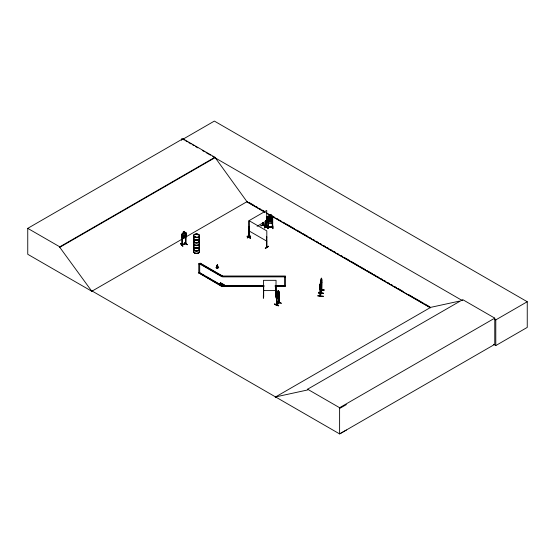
<?xml version="1.0" encoding="UTF-8"?>
<svg xmlns="http://www.w3.org/2000/svg" width="555" height="555" viewBox="0 0 555 555"><rect width="100%" height="100%" fill="white"/><g stroke="black" fill="none" stroke-linecap="round" stroke-linejoin="round"><path stroke-width="0.83" d="M268.051 218.92L268.551 218.441L272.151 218.469L272.699 218.913L271.097 218.531L271.874 218.927L271.874 221.285L271.097 222.291L269.654 222.277L268.884 221.265L268.884 218.906L269.654 218.49L268.571 218.51M268.051 222.305L268.53 223.568L272.165 223.561L272.699 222.312M268.544 218.469L268.107 218.934M269.605 217.185L271.152 217.199L271.152 218.462M272.165 223.589L272.644 222.298M217.227 266.379C216.804 262.217 219.551 269.633 216.596 267.815L217.206 265.047L216.936 266.442M268.058 219.787L268.537 221.05L272.165 221.098L272.699 219.822M267.899 228.667L268.003 225.94M264.575 227.987L267.739 225.767L267.926 228.715L268.003 225.802M268.46 217.047L268.03 217.137L268.46 217.047L268.502 227.411L267.996 226.919M268.107 216.415L268.551 215.923L272.151 215.971L272.699 216.457L272.692 227.467L272.602 226.967L268.46 226.919M272.151 215.971L272.644 216.471M272.227 217.095L272.651 217.102L272.227 217.095L272.269 227.488L272.227 226.988M267.996 227.044L272.651 226.995M272.762 225.843L272.907 228.785L272.782 225.864M317.751 295.905C326.895 296.308 324.065 296.668 317.786 295.773M318.646 292.249L323.239 292.922M320.138 286.879L320.284 287.448L320.568 281.503L320.138 284.521L320.193 296.03L320.048 284.965M321.144 282.96L321.414 279.782L321.123 293.394L320.207 296.002L320.561 283.265L320.284 286.435M216.929 267.975L217.144 265.117L216.443 267.579M184.662 233.155L183.372 233.516M185.925 243.201L181.887 244.991L181.95 233.926L183.379 233.058L182.692 233.731L182.692 236.09L183.372 236.888L184.635 236.486L185.315 235.258L185.315 232.899L184.655 232.607M321.414 279.359L321.144 283.966L320.839 283.341L320.991 293.657L320.846 281.475L321.477 278.027L321.463 279.366M320.887 281.496L320.943 280.733M276.855 298.264L276.563 297.265L276.855 298.264L278.867 296.502L279.144 295.038M216.596 267.815L217.172 265.151M274.683 304.022C283.397 306.485 275.544 306.159 274.704 303.994M278.506 305.812L274.683 304.168L278.652 305.694M194.548 236.68L195.381 236.742L194.548 236.805M194.673 236.791L195.395 236.853M195.277 236.659L194.729 236.791L195.166 236.957M198.184 234.682L198.024 234.814M198.107 234.765L198.371 234.786M247.1 236.416C257.714 242.119 240.142 231.969 250.465 238.317M250.617 238.046L247.266 236.139M181.991 237.29L182.394 238.47L185.599 237.443L186.036 236.041M185.571 237.45L186.064 236.041L186.036 232.649M321.192 278.978L321.366 278.45L321.192 279.401M320.332 282.46L320.624 281.51L320.561 282.842M321.477 279.29L321.671 278.693L321.65 290.092M320.332 282.883L320.512 282.356M320.943 280.761L321.671 278.693L321.685 290.154M320.089 284.243L320.818 282.176M320.901 282.238L320.859 282.342M321.935 279.637L321.692 290.126M319.555 289.537L324.224 289.974L319.59 289.446M321.165 285.152L321.768 282.252L320.991 285.839M318.695 293.089L323.371 293.456L318.736 292.929M320.089 284.216L320.082 289.322L320.818 287.24M320.859 292.096C321.095 293.366 322.781 286.151 320.859 292.513M320.006 295.954L320.284 295.385M320.825 293.581L320.929 292.964M320.048 295.988L320.901 293.345L320.193 295.655M321.935 289.904L321.054 292.547M321.525 282.627L321.588 279.463L321.352 281.343C320.97 278.374 321.074 287.976 321.345 281.919L321.505 282.661M182.775 246.184L180.659 243.735M180.666 243.569L182.963 246.115L180.666 243.714M220.203 284.687L220.543 283.855L221.965 283.459L220.543 283.64L220.203 284.687L220.21 283.661L219.94 284.535M220.259 283.702L218.816 283.889L220.259 283.702L220.599 282.668L220.862 283.036L220.599 282.668M222.756 283.917L222.756 284.923M220.862 282.821L220.592 283.674L221.965 283.459M222.368 285.936L222.375 285.124M222.756 284.715L224.13 284.916L222.708 285.103L223.027 284.07M278.881 291.437L276.563 293.873L276.605 304.924L279.338 302.711L279.297 292.457L278.929 292.61L279.068 302.926L279.103 291.632L278.256 291.93M264.367 223.998L260.878 225.864L264.353 223.998M250.68 236.083L247.211 237.963L250.527 236.028M263.5 296.807L263.5 296.446M248.987 236.777L249.486 236.909L249.167 236.714M249.355 226.842L248.938 226.953L249.355 226.842L249.327 237.353L249.431 236.86M266.976 246.989C265.713 246.462 267.857 247.461 266.594 247.162M263.042 224.886C262.175 223.686 263.341 227.446 263.008 222.673M263.042 225.261L263.125 222.611M265.97 220.966L266.005 226.974C266.275 226.058 264.277 225.913 262.876 224.636M265.63 226.773L265.783 220.724M266.504 226.842L266.879 226.627L266.504 226.946M266.844 227.03L266.726 216.686L266.393 227.148L266.872 227.037L266.393 227.148L266.761 226.933L266.726 210.449L248.938 220.717L249.049 237.186M276.848 304.32L277.014 304.383M278.27 292.013L278.256 290.667L277.41 291.41L277.014 293.491L277.014 304.757M270.361 217.553L271.673 216.415L270.694 217.858L271.714 219.364L270.361 218.115L269.043 219.329L270.056 217.838L269.085 216.381L270.417 217.692M275.842 286.664L275.863 296.96L276.05 280.33L263.479 280.33L263.5 296.96L263.5 296.432M275.842 286.574L276.078 296.835M267.982 227.307L272.637 227.363M268.551 215.923L268.058 216.401L267.996 227.418M266.823 226.676L266.504 227.217L266.844 216.755M276.903 293.179L277.479 292.707L277.479 291.444M276.869 294.427L276.744 304.979L276.744 304.605M279.297 292.457L278.929 292.61M277.417 301.781L281.232 303.203M276.772 304.605L279.137 302.669M276.792 304.952L279.338 302.336M281.364 303.273L277.306 301.871M182.262 244.38L181.804 244.908L185.925 243.576M181.88 244.866L182.262 244.755M218.115 267.496L217.22 265.179M249.146 226.822L249.452 226.995L249.035 226.891M265.325 225.899L268.495 227.71M248.938 237.221L249.237 226.78M249.486 237.013L249.049 237.311L249.035 220.647L266.816 230.915L266.809 247.447L266.629 236.916M249.334 237.332L249.216 237.089M265.186 225.954L268.662 227.8M266.934 237.089L266.511 236.985M268.571 246.233L265.255 248.376L268.592 246.26M265.283 248.362L268.613 246.441M92.213 291.077L91.853 291.292L27.75 254.28L27.75 228.348L182.9 138.771L214.931 157.259L246.961 201.687L264.922 212.059M182.9 138.771L182.9 139.249L214.362 121.087L527.25 301.733L527.25 327.401L495.788 345.564L493.541 344.26M27.75 228.348L59.78 246.836L214.931 157.259M346.403 430.042L339.611 433.913L92.172 291.056L91.804 291.264L59.78 247.315L214.931 157.738M91.804 291.264L247.322 201.479M257.09 226.274L266.726 220.717M260.878 225.871L264.215 223.942M275.148 286.325L285.45 286.325L285.45 276.022L222.569 276.022L200.341 263.188L198.773 263.563L198.773 272.956L199.689 272.956L204.136 275.523M199.689 263.882L200.341 263.507L222.569 276.341L221.924 276.716L199.689 263.882L198.773 263.882M265.637 226.495L263.16 224.928M264.416 227.703L267.753 225.795M264.43 227.883L268.037 225.996M212.287 280.233L221.924 285.79L221.272 286.165L199.044 273.011L199.689 272.637L221.924 285.471L263.986 285.471M199.044 273.331L199.689 272.956L199.689 263.563L221.924 276.397L222.569 276.022L222.569 276.876L285.45 276.876M215.798 267.607L217.227 268.426L218.76 267.607M199.044 273.011L221.272 285.846L221.924 285.471L221.924 286.325L263.986 286.325M279.116 302.912L279.075 291.673M275.197 397.144L430.715 307.352L459.367 301.122M275.558 396.929L307.588 389.964L307.588 389.221L462.738 299.644L494.769 318.133L494.769 344.336L339.611 433.913L339.611 407.71L494.769 318.133M462.738 300.387L462.377 300.602L212.697 156.448M494.304 319.035L495.788 319.895L527.25 301.733M339.611 408.459L346.403 404.588M182.304 244.852L182.304 234.585L181.853 234.626L182.22 234.501L182.345 244.575M185.536 243.312L186.001 243.659L181.984 244.97M185.536 243.687L185.613 243.423M185.509 233.44L185.96 233.405L185.509 233.44L185.467 243.721M185.044 242.355L187.153 244.762M182.262 244.491L185.467 243.458M184.85 242.382L187.34 244.734L185.023 242.334M183.303 233.038L183.303 231.775L184.655 231.345L183.303 231.775L183.379 238.157M184.614 232.67L185.585 232.351C186.896 232.545 182.838 232.538 182.422 233.398M183.372 235.875L184.635 235.473M263.68 296.939L263.687 286.567M185.883 233.322L185.641 243.791M221.965 283.667L219.072 284.035L220.21 283.876M224.13 284.916L221.237 285.284M222.423 284.736L220.98 285.138M224.13 284.708L222.708 284.888L222.097 285.783M265.949 226.953L262.952 225.233M263.327 295.496L263.458 298.035M263.327 298.25L263.445 295.524M276.078 295.309L276.217 298.243L276.085 295.329M198.773 272.637L199.689 272.637M222.569 276.55L285.45 276.55M275.148 285.471L285.45 285.471M221.924 286.005L263.986 286.005M275.148 286.005L285.45 286.005M263.479 290.598L276.05 290.598M269.654 217.255L271.097 217.269M272.13 221.029L268.571 220.98L268.107 219.752M268.079 227.418L272.644 227.467M321.13 278.901L320.991 282.606M320.915 285.735L320.769 287.261M319.985 288.364L320.082 289.322M318.702 293.019L323.336 293.539M276.043 296.828L275.814 296.668M185.592 243.791L185.592 233.523M279.04 302.683L277.028 304.459M271.097 216.034L271.874 216.464L271.874 218.823L271.097 219.822L269.654 219.801L268.884 218.781L268.884 216.422L269.654 216.013C268.363 214.043 272.359 214.057 271.097 215.999L271.097 214.771M182.9 139.249L184.392 140.11M185.883 140.97L187.375 141.83M188.86 142.691L191.093 143.981M192.585 144.841L194.077 145.701M195.568 146.562L197.802 147.852M202.27 150.433L204.504 151.723M205.995 152.583L210.463 155.157M248.82 202.339L254.058 205.364M255.557 206.231L257.804 207.528M259.296 208.389L260.795 209.256M262.293 210.116L264.541 211.413M272.776 216.173L274.267 217.033M276.515 218.33L278.013 219.197M279.512 220.057L281.003 220.925M283.251 222.222L284.75 223.082M286.248 223.949L294.483 228.702M296.724 229.999L301.219 232.594M302.711 233.454L307.956 236.479M309.447 237.346L311.695 238.643M313.193 239.503L314.692 240.37M316.19 241.238L318.431 242.528M319.93 243.395L321.428 244.262M323.669 245.553L325.168 246.42M326.666 247.287L328.914 248.584M330.412 249.445L331.904 250.312M333.402 251.172L335.65 252.47M337.149 253.337L338.64 254.197M340.888 255.494L342.386 256.361M343.885 257.222L349.123 260.246M350.621 261.114L358.856 265.866M360.348 266.733L365.592 269.758M367.084 270.618L372.329 273.65M373.82 274.51L376.068 275.807M377.567 276.674L379.065 277.535M380.563 278.402L382.804 279.699M384.303 280.559L385.801 281.427M388.042 282.724L389.541 283.584M391.039 284.451L392.538 285.312M394.785 286.609L396.277 287.476M397.775 288.336L403.013 291.368M408.258 294.393L412.747 296.981M414.245 297.848L423.229 303.03M424.721 303.897L429.965 306.922M266.421 212.926L430.347 307.567M246.469 201.618L265.248 212.461M267.496 213.758L269.751 215.062M271.256 215.93L430.458 307.845M249.035 230.915L266.816 241.182M205.621 276.383L210.81 279.373M307.588 389.221L339.611 407.71M262.723 225.101L262.709 222.5M181.95 237.311L181.991 233.926M277.014 295.85L277.438 296.481L278.652 294.4L278.256 290.667M217.4 265.137L218.039 267.739M217.761 267.933L217.359 265.172L217.352 268.023M217.338 265.04L217.532 266.414M495.788 319.895L495.788 345.564M324.175 290.126L319.548 289.613M284.528 276.55L284.528 285.79M268.107 216.388L268.107 222.298M266.088 220.897L266.123 226.905L262.82 225.004L262.82 222.437M265.672 220.793L265.672 226.822M249.452 226.995L249.368 237.346M185.967 232.656L185.939 243.714M184.655 231.345L184.662 237.741M181.645 138.674L181.645 140.373M59.78 246.836L59.78 247.315M199.099 240.301A2.983 1.72 0 0 1 196.519 242.882A2.983 1.72 0 0 1 193.931 240.301M199.065 240.481A2.942 1.7 0 0 1 196.519 243.028A2.942 1.7 0 0 1 193.966 240.481M199.044 242.695A2.921 1.686 0 0 1 196.519 245.227A2.921 1.686 0 0 1 193.986 242.695M199.065 242.854A2.942 1.7 0 0 1 196.519 245.4A2.942 1.7 0 0 1 193.966 242.854M199.099 237.471A2.983 1.72 0 0 1 196.519 240.051A2.983 1.72 0 0 1 193.931 237.471M194.41 237.11A2.983 1.72 0 0 1 195.742 236.666M199.065 240.003A2.942 1.7 0 0 1 196.519 242.549A2.942 1.7 0 0 1 193.966 240.003M199.065 237.644A2.942 1.7 0 0 1 196.519 240.19A2.942 1.7 0 0 1 193.966 237.644M194.437 237.29A2.942 1.7 0 0 1 195.755 236.853M199.099 240.155A2.983 1.72 0 0 1 196.519 242.736A2.983 1.72 0 0 1 193.931 240.155M199.099 237.325A2.983 1.72 0 0 1 196.519 239.906A2.983 1.72 0 0 1 193.931 237.325M194.41 236.964A2.983 1.72 0 0 1 195.742 236.52M199.065 237.172A2.942 1.7 0 0 1 196.519 239.718A2.942 1.7 0 0 1 193.966 237.172M194.437 236.819A2.942 1.7 0 0 1 195.755 236.381M199.099 248.376A2.983 1.72 0 0 1 196.519 250.957A2.983 1.72 0 0 1 193.931 248.376M199.065 242.965A2.948 1.7 0 0 1 196.519 245.518A2.948 1.7 0 0 1 193.966 242.965M199.065 248.557A2.942 1.7 0 0 1 196.519 251.103A2.942 1.7 0 0 1 193.966 248.557M199.044 250.77A2.921 1.686 0 0 1 196.519 253.302A2.921 1.686 0 0 1 193.986 250.77A2.948 1.7 0 0 0 196.519 253.385A2.948 1.7 0 0 0 199.065 250.832M199.051 243.118A2.928 1.693 0 0 1 196.519 245.657A2.928 1.693 0 0 1 193.979 243.118M199.065 250.922A2.948 1.7 0 0 1 196.519 253.475A2.948 1.7 0 0 1 193.966 250.922M199.099 245.546A2.983 1.72 0 0 1 196.519 248.127A2.983 1.72 0 0 1 193.931 245.546M199.065 248.078A2.942 1.7 0 0 1 196.519 250.624A2.942 1.7 0 0 1 193.966 248.078M199.065 245.719A2.942 1.7 0 0 1 196.519 248.265A2.942 1.7 0 0 1 193.966 245.719M199.099 248.231A2.983 1.72 0 0 1 196.519 250.811A2.983 1.72 0 0 1 193.931 248.231M199.099 245.4A2.983 1.72 0 0 1 196.519 247.981A2.983 1.72 0 0 1 193.931 245.4M199.065 245.248A2.942 1.7 0 0 1 196.519 247.794A2.942 1.7 0 0 1 193.966 245.248M320.249 284.41L320.235 287.386L320.492 285.402C320.922 288.461 320.721 279.047 320.499 284.819L320.249 284.41M277.181 293.408L277.722 294.386L277.16 296.384L277.888 294.511L278.346 295.322L278.624 295.087L278.069 294.074L278.596 292.159L277.902 293.935L277.181 293.408M271.728 221.868L271.201 221.868L270.382 220.675L269.043 221.896L270.049 220.397L269.085 218.948L270.354 220.113L271.673 218.961L270.687 220.411L271.728 221.868M278.09 291.07L277.576 291.937L278.09 291.07M278.228 292.416L277.438 293.116L277.438 295.475L278.228 294.774L278.228 292.416M184.413 231.713L183.601 232.392L184.413 231.713M270.84 217.449L269.91 217.442L269.91 217.858L270.84 217.865L270.84 217.449M271.097 218.92L269.654 218.913L269.654 221.272L271.097 221.278L271.097 218.92M270.84 214.972L269.91 214.965L269.91 215.382L270.84 215.395L270.84 214.972M271.097 216.45L269.654 216.436L269.654 218.788L271.097 218.809L271.097 216.45M195.041 237.124A2.948 1.7 0 0 0 199.46 235.653A2.948 1.7 0 0 0 195.041 234.175A2.948 1.7 0 0 0 195.041 237.124M195.048 237.353A2.935 1.693 0 0 0 199.453 235.889A2.935 1.693 0 0 0 195.048 234.418A2.935 1.693 0 0 0 195.048 237.353M195.041 237.214A2.948 1.7 0 0 0 199.46 235.743A2.948 1.7 0 0 0 195.041 234.266A2.948 1.7 0 0 0 195.041 237.214"/></g></svg>
